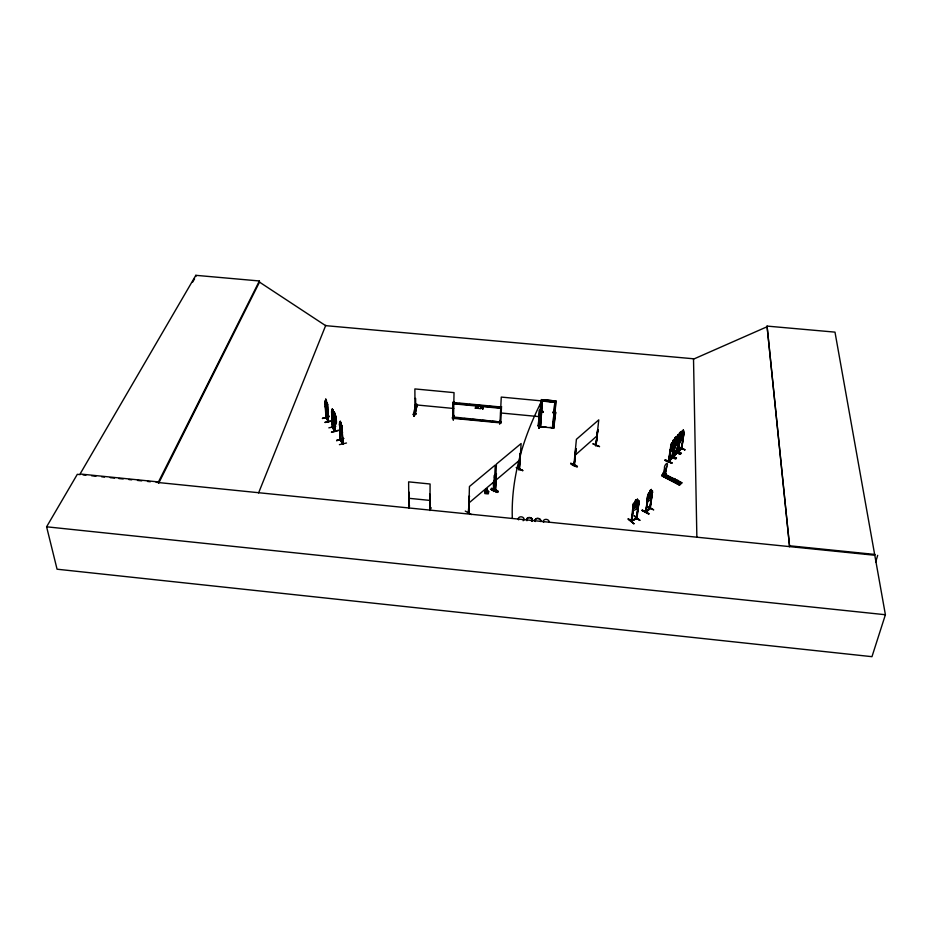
<?xml version="1.0" encoding="UTF-8"?>
<svg xmlns="http://www.w3.org/2000/svg" width="932" height="932" viewBox="0 0 932 932"><rect width="100%" height="100%" fill="white"/><g stroke="black" fill="none" stroke-linecap="round" stroke-linejoin="round"><path stroke-width="1.4" d="M429.687 493.983L429.885 510.48M429.978 510.433L430.083 483.999L408.624 481.856L408.822 508.336L409.463 505.587L409.206 508.348L408.717 491.875L408.833 508.29M452.474 418.282L452.672 416.942L501.078 422.068L500.927 422.93L452.474 418.282L452.672 416.942M453.22 402.088L452.975 417.967L453.197 402.24L453.884 402.146L453.197 402.24M454.245 415.695L453.22 419.784M465.266 511.074L471.452 514.581M468.947 511.633L468.4 512.682L469.274 498.888M468.458 512.577L469.355 496.045L468.668 512.798L469.099 512.379M476.986 407.447L475.343 408.193L476.765 406.876L476.392 405.676C476.835 408.507 480.562 403.94 477.359 407.237L478.291 408.484L476.998 407.133L475.355 407.878M475.821 405.618L476.753 407.202L475.343 408.193M476.392 405.676L477.126 406.993M477.359 407.237L478.803 405.909M477.708 408.426L476.998 407.133M478.291 408.484L477.359 406.923M481.646 407.89L479.992 408.647L481.425 407.319L481.04 406.119C481.483 408.95 485.211 404.383 482.007 407.68L482.951 408.927L481.658 407.575L480.003 408.321M480.469 406.061L481.413 407.645L479.992 408.647M482.007 407.68L483.452 406.352M482.368 408.868L481.658 407.575M482.951 408.927L482.019 407.366M485.269 491.211L484.838 493.587L488.321 493.855L488.706 491.642L485.118 491.281L488.706 491.642M490.849 489.405L497.443 492.352L491.082 489.16M491.851 488.508C504.317 492.445 495.509 493.179 491.933 488.158M493.482 490.686C494.834 493.657 492.364 483.358 493.902 480.877M494.379 475.343L493.611 491.479L494.135 491.082M493.774 491.432L494.263 481.926M494.449 477.697L494.577 474.877M487.087 488.799L488.053 492.83L487.04 493.436L485.362 492.713L486.655 488.706L485.374 492.247M488.053 492.83L487.087 488.729M494.088 491.152L495.242 465.045L469.437 486.516L468.749 512.728M495.754 473.887L494.974 490.022L495.719 489.731L496.395 473.642L495.754 473.887L496.395 473.642M518.903 469.518L519.543 469.355L521.105 443.539L496.43 464.066L495.242 490.127L496.173 473.538M499.645 424.235L500.333 420.099M500.927 422.93L500.857 421.765L500.018 422.464L501.265 397.079L540.816 400.818L539.045 426.215L538.3 426.134L539.465 410.43L540.152 410.348L539.465 410.43M501.509 406.667L500.81 406.76L501.509 406.667L500.764 422.534M516.351 467.736L522.864 470.567L516.573 467.503M664.073 473.27L663.596 472.804L663.899 473.444M662.955 474.772L663.211 473.048L664.038 473.526M519.602 468.843L518.856 469.612L519.462 460.629M519.625 457.833L520.289 453.29L519.147 469.74L520.289 453.29M539.115 426.029L538.358 426.157L539.488 410.278M538.941 426.215L538.37 425.365L539.162 425.458L538.475 425.575M538.882 428.021L539.453 423.815M553.829 427.765L555.752 401.331L541.574 399.991L539.512 426.39L541.422 399.63L555.973 401.005L553.759 428.114L552.327 427.986L553.049 422.196M540.548 426.483L542.308 400.702L554.913 401.89L552.793 427.66M540.537 426.751L542.424 400.748L554.82 401.948L552.711 427.963L540.537 426.751L546.001 426.903M542.261 412.154L542.61 411.408M543.007 412.235L543.146 411.455M555.588 413.528L552.746 412.771M555.693 412.69L552.851 411.932M680.709 435.873L678.065 452.102L680.989 433.287M672.473 457.484L671.879 457.647M673.743 455.934L673.265 456.75L677.366 435.815C679.754 431.842 677.447 439.822 678.496 434.557M570.873 463.309C571.922 466.85 585.051 468.749 570.862 463.309M575.685 449.247L574.298 465.138M575.848 448.805L574.217 465.15L576.069 448.909M327.854 411.303C328.926 411.664 323.602 402.333 325.827 408.181M593.043 443.923L599.579 446.626L593.078 443.818M595.956 445.216L597.727 429.594L595.851 445.834L596.142 444.75M333.947 417.233L333.598 418.118C331.78 416.522 331.419 406.876 333.167 410.255L334.868 431.458L332.188 427.357L331.606 411.466L332.782 427.683L331.78 409.998L333.889 413.179L334.856 416.907L335.462 416.231L335.741 420.856L334.891 417.769L334.25 418.491L334.693 417.07C332.479 405.816 337.011 429.431 332.305 417.839M574.438 464.089L573.914 465.08L576.395 439.333L598.763 419.866L595.956 445.822L597.948 429.699M486.318 493.401L486.807 488.892M663.712 475.39L664.574 468.004A2.575 0.979 -62.1 0 1 665.133 465.254A2.575 0.979 -62.1 0 1 667.196 463.553A2.575 0.979 -62.1 0 1 666.764 466.373L665.297 474.248L663.852 475.46L665.168 474.178L666.764 466.373M663.852 475.46L664.702 468.074M342.393 431.982L342.242 433.566L342.475 431.97M555.973 401.005L541.422 399.63M553.759 428.114L555.728 412.212M539.22 428.336L539.5 423.862M538.44 426.145L539.022 426.006M628.354 518.938C645.293 533.477 616.891 509.07 633.772 523.598M636.533 518.658L638.537 500.437L639.119 500.868L636.661 518.227L630.976 521.303L631.71 520.417M638.595 500.484L633.259 503.921L632.921 510.934L637.465 508.499L638.373 506.239M634.098 502.896L633.317 503.967L631.162 521.501L636.999 518.332M631.313 521.466L633.946 505.028L633.411 505.307M633.748 504.876L631.826 521.186L631.605 520.44M631.57 521.035L633.946 505.028M637.208 501.288L637.488 499.272L635.566 500.158L634.284 503.397L633.783 507.136L634.529 508.22L636.323 507.253L637.511 505.132L637.5 499.121L637.22 501.136M635.356 502.22L635.682 500.239M486.539 490.64L486.819 488.613M552.711 427.963L550.055 427.31M636.824 517.633L636.498 518.635M636.346 518.681L638.979 502.068L636.94 518.39M539.512 426.39L540.467 426.483M634.191 516.002L639.76 520.091M648.754 513.905C628.494 503.129 662.536 521.07 642.066 510.503M646.051 511.039C643.872 514.615 652.062 506.973 649.814 508.779L652.551 490.989C647.519 489.09 643.569 508.604 650.909 498.62L651.701 496.302L650.944 498.655M645.666 512.169L648.462 495.673L645.713 512.122L647.973 494.694M647.041 506.379L653.705 509.886L647.239 506.251M648.136 497.77L648.684 498.737L651.119 495.358L651.34 489.463L649.79 490.71L649.511 492.713L649.907 490.768L651.41 489.51L651.119 491.513M650.291 508.418L652.412 492.178L649.977 508.732C648.695 508.161 651.363 507.113 649.732 507.975M649.569 508.604L652.412 492.178M342.51 443.527L342.731 442.886L343.093 443.877L341.834 425.598L342.23 426.728M664.236 475.355L663.91 476.52L666.24 473.689L664.12 476.17L664.236 475.355L662.489 474.435L661.965 475.972L679.381 485.071L681.711 482.683L679.941 481.751L677.774 483.58M340.611 440.09L339.528 423.839L340.623 440.149M662.489 474.435L662.361 475.262L679.649 484.838L681.711 482.683M663.106 474.854L663.794 472.908M675.77 459.15L669.036 456.307M673.021 441.978L674.349 440.09L673.533 441.395L674.698 440.976L671.751 458.253L674.582 442.083L672.415 458.008L668.663 461.69L672.287 442.607L670.993 444.552L668.384 461.573L672.461 457.437M671.087 445.822L668.687 461.643M671.436 445.484L669.059 461.328L668.489 460.897M672.322 442.63L673.906 439.45L673.44 445.205L671.413 448.513L671.028 447.558M674.314 440.079L675.863 437.015M674.745 440.918L673.242 448.478L670.318 451.344L673.149 448.42M671.856 462.796C665.285 462.132 660.485 456.983 671.832 462.82M674.885 443.306L675.817 439.158L674.686 442.141L675.152 443.515M674.477 450.797C681.129 451.461 685.999 456.622 674.5 450.738M675.886 443.667L676.702 438.448L673.545 440.918M678.578 434.592L676.236 438.588M671.483 480.271L673.65 478.454C679.172 479.141 668.908 483.918 675.42 479.374M678.962 435.221L680.558 432.075L680.115 434.114L681.327 433.613M676.364 453.36L679.218 437.225L676.364 453.255M676.702 453.406L676.865 452.381M676.154 438.553L679.393 436.06L677.809 443.574L674.978 446.44L674.861 444.925M676.632 453.43L679.393 436.06M676.411 458.16L669.665 455.387L676.469 457.88M679.51 438.448L680.092 434.801L678.927 435.908M678.391 446.941L684.927 449.841L678.589 446.719M679.696 440.3L680.488 434.999L683.925 431.155L681.77 448.443M681.106 434.405L682.108 431.167L681.898 433.182M683.284 436.677C683.937 439.531 675.409 445.566 682.585 438.949C683.913 435.931 683.587 425.761 682.97 432.04L682.026 437.9L680.884 439.019L680.523 438.052M680.244 454.152L673.661 451.216L680.232 454.385M678.181 452.043L681.735 448.478L684.03 432.646L681.478 448.781M676.982 480.201L674.791 482.24L676.982 480.201C682.515 480.889 672.252 485.688 678.752 481.133M334.273 414.332L335.112 431.4L334.518 430.537M327.482 405.397L328.425 421.66L328.064 420.647M328.39 421.089L327.68 404.511L325.291 400.341L326.049 418.025L324.884 401.867M326.06 417.99L325.769 417.012L328.612 420.926M501.101 421.579L500.95 422.441L452.474 417.792M574.625 464.8L574.392 464.124M767.059 326.095L789.602 546.606L767.059 326.095L834.99 332.13L885.4 614.736L871.968 656.676L57.062 569.207L46.6 526.801L77.309 474.318L80.175 474.609M453.651 417.42L452.847 417.513M453.278 420.076L454.14 415.404M452.987 417.955L453.604 417.792M430.223 510.363L430.805 507.707M663.933 473.596L663.374 473.025M485.7 493.133L486.702 488.857M518.914 469.052L519.404 468.633L519.602 469.355M409.23 507.905L409.241 508.091M645.911 511.097L645.829 511.68M415.742 413.785L414.938 414.274L415.742 413.948M495.346 489.475L495.346 490.081M678.799 437.795L678.368 436.304L679.148 437.085L680.453 434.312L679.393 439.217L678.985 437.982M413.994 416.336L414.554 414.158C413.447 419.68 414.647 412.69 415.637 414.356M494.111 490.523L493.412 491.257M414.973 398.453L415.625 398.512L415.695 414.379M414.623 414.286L413.226 414.635L414.623 414.763L417.093 405.199M414.623 414.763L417.443 404.383M413.226 414.635L416.056 403.777M491.875 488.473L498.212 491.642M497.991 491.863L491.688 488.648M663.654 473.025L664.027 472.571L663.211 473.048M676.865 443.865L679.766 441.022L680.546 438.786L679.859 441.092L676.935 443.9M875.614 562.182L877.688 555.321M577.188 466.629L570.827 463.577L577.176 466.652M333.26 413.016L332.899 414.099L332.06 411.14L332.293 415.684L332.934 414.95L333.796 418.037L333.097 414.81L333.679 412.818L333.807 413.808M485.362 492.713L486.655 488.787M674.337 479.782C673.591 481.762 671.541 478.396 673.731 479.339M672.671 479.409L672.811 480.12M674.663 450.575L681.21 453.5M341.252 425.446L340.867 426.518L340.005 423.524L340.215 428.091L340.902 427.369L341.788 430.491L341.322 425.493M553.165 423.78L553.084 424.736M553.107 423.932L553.072 424.514M553.748 414.449L553.771 415.264L553.911 414.251M554.657 404.511L554.761 403.556M642.334 510.014L648.812 513.625M638.315 506.192L637.441 508.499M327.458 407.494L327.12 408.391L325.781 404.931L325.839 399.315M258.595 492.912L325.792 325.256M680.127 437.854L678.1 441.127M341.939 429.699L341.566 430.572L340.716 429.279L340.413 423.361M628.284 519.206L633.842 523.598M671.541 443.434L670.993 444.552M672.986 441.989L673.533 440.871M678.298 436.514L678.927 435.197L677.646 437.12M259.387 280.975L259.492 282.116L158.673 483.195L158.463 481.937L259.387 280.975L195.837 275.324L80.082 473.992L158.463 481.937M678.461 451.752C685.905 443.515 680.313 448.688 677.844 451.997L680.174 434.009M681.269 448.141L681.886 447.896L677.972 451.344M681.106 448.7L681.595 447.814M676.492 452.754L677.11 452.509L676.632 452.999M673.65 456.4L673.498 455.701M679.498 484.861L662.664 475.402M664.935 475.169L681.106 483.592L681.805 482.974L664.201 473.736M647.926 494.706L648.509 493.517M192.493 282.314L194.578 278.808M649.546 492.737L648.684 494.03L646.202 511.773M469.087 512.437L469.099 511.854M650.35 507.87L645.492 512.006M681.35 483.382L665.401 474.784M662.128 475.739L679.544 484.826M662.268 475.751L679.801 484.71M542.226 411.921L542.657 411.245M543.135 411.629L542.354 411.769L542.972 412.014M340.098 439.846L342.79 443.958L341.986 427.59M552.874 427.672L553.69 427.555M335.054 430.782L333.726 415.206M335.077 431.353L332.351 427.124M325.816 417.676L328.355 421.602M684.927 449.841L678.438 446.836M673.51 455.83L677.016 453.115L673.3 456.715L675.56 438.984M668.873 460.757L672.042 457.95M676.306 442.059L677.459 440.941L678.042 437.283L676.527 438.89L676.958 440.382L675.828 443.481L677.133 440.556L677.913 441.418L677.471 439.869L678.531 436.91L677.296 439.671C676.667 434.533 676.154 450.133 672.228 448.746M681.863 433.159L681.071 433.928M678.216 436.665L679.346 436.118M671.553 443.481L674.384 440.568M682.201 431.225L683.331 429.978M677.447 435.908L678.193 435.197L677.343 436.572M682.282 431.318L683.016 430.607L682.177 431.97M673.475 445.997L674.64 444.867M678.193 436.001L681.094 433.229M674.279 440.766L675.455 439.648L674.512 441.943L674.116 440.789L673.708 441.337M680.477 432.04L679.312 433.263M674.617 438.11C677.18 435.093 674.325 440.044 676.749 438.39M674.943 443.923L674.349 442.828M574.869 455.422L597.062 435.815M630.976 521.303L637.08 517.749M494.088 490.558L493.797 490.418M325.385 400.399L326.083 418.037M469.577 496.162L468.913 496.418M468.959 502.942L494.508 481.343M495.684 480.353L520.126 459.697M645.585 511.365L649.872 508.359M332.701 427.031L331.874 410.068M648.59 493.611L649.581 492.76M651.06 491.618L652.167 490.663M652.633 492.306L651.981 492.527M339.516 422.557L340.378 440.219L339.807 422.441M481.786 407.109L482.904 406.294M477.137 406.667L478.256 405.851M672.741 479.456L673.51 479.293M672.054 458.323L672.205 457.274M676.725 452.894L673.009 456.598L676.154 438.506M500.181 421.905L500.845 421.94M639.678 520.417L634.226 515.78L639.736 520.336M453.546 417.99L454.024 392.628L414.88 388.924L415.031 414.297M636.218 518.122L631.873 520.732M639.177 502.22L638.455 502.36M766.908 326.829L693.431 359.181M542.214 412.107L542.948 412.34L542.797 411.723M490.896 489.312L497.245 492.469M339.411 444.657L346.494 443.003M340.378 439.182L342.79 443.434M336.638 440.568L343.687 438.657M336.673 440.661L343.698 438.436L336.65 440.335M340.192 430.281C339.073 424.107 340.215 433.287 342.324 433.543M342.755 443.958L341.753 426.006L340.203 421.287L341.065 423.431L340.483 421.94M339.714 422.371L341.904 425.621M340.378 423.245L340.285 421.264M331.477 432.064L338.491 430.235M325.047 422.208L332.153 420.926M335.811 426.25L328.833 427.858M329.241 416.394L322.46 418.456L329.357 416.534M329.357 416.324L322.46 418.456M331.804 415.486L332.281 417.874M326.724 402.519L328.297 421.59M327.318 403.428L327.703 404.535M333.19 410.231L333.295 412.212M325.885 401.308L325.816 399.211L326.689 402.542M333.621 412.923C337.372 414.192 336.51 431.376 335.939 417.163M334.11 420.716L336.137 423.932L336.196 422.371C336.545 426.786 333.143 419.353 333.703 418.305M334.204 413.831L334.134 411.723L335.695 416.045M414.356 416.056L415.124 411.991M415.136 413.552L415.637 413.598M325.932 417.396L328.647 421.497M539.791 423.897L538.894 428.277M452.999 417.385L453.5 417.431M452.917 417.92L453.674 417.245M430.817 507.742L429.955 510.188M453.383 402.484L500.95 407.004M453.371 402.974L456.261 403.241M459.138 403.521L464.905 404.069M469.227 404.476L485.083 405.979M489.405 406.387L495.172 406.935M498.049 407.214L500.927 407.482M453.185 403.311L500.799 407.832M453.185 403.789L500.775 408.321M414.961 404.791L453.744 408.484M500.531 412.946L539.698 416.686M452.672 417.431L459.791 418.107M464.054 418.515L469.751 419.062M472.606 419.342L479.724 420.017M482.566 420.297L488.263 420.845M492.539 421.252L501.078 422.068M552.373 427.497L553.853 427.567M408.787 498.282L430.025 500.426M789.788 545.803L874.962 554.447M83.041 474.901L85.907 475.192M91.639 475.774L95.938 476.205M101.67 476.788L104.524 477.079M110.256 477.662L114.554 478.104M118.853 478.535L123.152 478.966M128.884 479.549L131.75 479.84M137.482 480.423L141.781 480.865M147.512 481.448L150.378 481.739M156.11 482.31L874.729 555.251M678.147 436.63L677.214 442.502L676.061 443.632L675.688 442.665M46.6 526.801L885.4 614.736M673.766 479.176L674.302 479.805M672.997 480.073L674.197 480.038L673.964 479.258M488.077 492.364L487.121 491.677L486.935 488.624M516.386 467.631L522.677 470.683M663.899 474.143L681.478 483.265M665.098 474.924L680.092 482.741M662.314 474.574L664.073 475.495M542.937 411.921L542.319 411.548M259.492 282.116L325.641 325.652L693.513 358.773L696.868 537.298M342.696 443.352L343.093 443.912L340.215 439.578M325.734 399.234L326.526 400.667M326.049 400.527L326.573 401.319M332.27 409.008L333.039 410.36M333.073 411.024L332.503 409.544M332.153 420.938L325.093 422.522M333.505 416.557L332.491 411.618L333.307 412.888L333.656 418.363M332.223 417.862L334.332 421.066M332.736 427.287L334.798 430.526M334.064 411.746L335.473 416.441L335.322 420.996L334.005 417.478M334.25 412.41L334.774 413.226M334.285 413.074L334.809 413.89M334.238 414.484L335.24 419.435L334.437 418.153M338.514 430.491L331.512 432.366M632.595 509.256L633.038 510.887M487.028 488.659L487.739 491.933M647.134 499.983L647.402 501.626M487.681 493.226L487.028 488.869L487.04 493.436M195.837 275.324L195.976 276.466M674.908 444.867L674.978 446.44M679.743 440.242L679.731 441.791M332.235 408.903L332.375 410.989M512.309 518.029A512.076 281.464 -23.1 0 1 542.319 399.84M518.635 519.835A2.889 2.167 8.5 0 1 519.648 517.062A2.889 2.167 8.5 0 1 523.481 517.831A2.889 2.167 8.5 0 1 523.12 520.743M543.612 522.374A2.901 2.167 7.4 0 1 545.989 519.357A2.901 2.167 7.4 0 1 548.936 522.386M526.953 520.673A2.901 2.167 8.1 0 1 527.78 518.006A2.901 2.167 8.1 0 1 531.485 518.378A2.901 2.167 8.1 0 1 531.939 521.186M526.976 520.499A2.901 2.167 8.1 0 1 528.013 517.726A2.901 2.167 8.1 0 1 531.846 518.507A2.901 2.167 8.1 0 1 531.473 521.407M535.283 521.524A2.901 2.167 7.8 0 1 537.636 518.507A2.901 2.167 7.8 0 1 540.595 521.536M535.306 521.337A2.901 2.167 7.7 0 1 537.659 518.332A2.901 2.167 7.7 0 1 540.618 521.361M680.605 438.821L681.956 435.955L682.713 436.817L682.294 435.267L683.412 432.297L682.119 435.069L681.77 433.939L681.339 434.37L681.781 435.78L680.605 438.821M325.571 401.471L325.816 405.991L326.456 405.245L327.318 408.298L327.027 403.684L326.002 401.937L327.027 406.83L326.806 403.172L326.421 404.395L325.618 401.494M635.251 502.872L634.75 506.624L636.544 505.657L637.057 501.905L635.251 502.872M635.904 500.356L635.81 501.032L637.057 499.738L635.904 500.356M554.796 401.972L542.366 401.133L554.796 401.972M649.453 493.412L648.917 497.14L650.35 495.975L650.897 492.247L649.453 493.412M650.047 490.861L649.953 491.525L650.979 490.115L650.047 490.861M672.217 443.294L671.646 446.952L672.811 445.822L673.382 442.152L672.217 443.294M672.776 440.789L672.671 441.442L673.533 440.055L672.776 440.789M674.85 438.273L674.745 438.925L675.607 437.551L674.85 438.273M679.498 433.427L679.393 434.079L680.244 432.704L679.498 433.427M681.723 433.811L681.141 437.458L682.282 436.339L682.865 432.693L681.723 433.811M671.856 443.783L672.298 445.263L671.11 448.397L672.485 445.438L673.265 446.288L672.811 444.75L673.941 441.745L672.636 444.541L671.914 443.679M648.975 493.925L649.616 495.428L648.264 498.62L649.872 495.603L650.419 496.861L650.92 496.465L650.256 494.904L651.561 491.84L650.023 494.694L649.476 493.529L648.975 493.925M634.622 503.315L635.531 504.969L633.935 508.033L635.857 505.191C636.172 507.928 638.606 505.703 636.335 504.527L637.849 501.591L636.008 504.282L635.251 503L634.622 503.315M665.203 460.082L671.797 463.122L665.203 460.082M670.19 449.83L670.248 451.309L670.236 449.772M341.298 425.318L340.448 424.013L341.485 429L341.298 425.318"/></g></svg>
